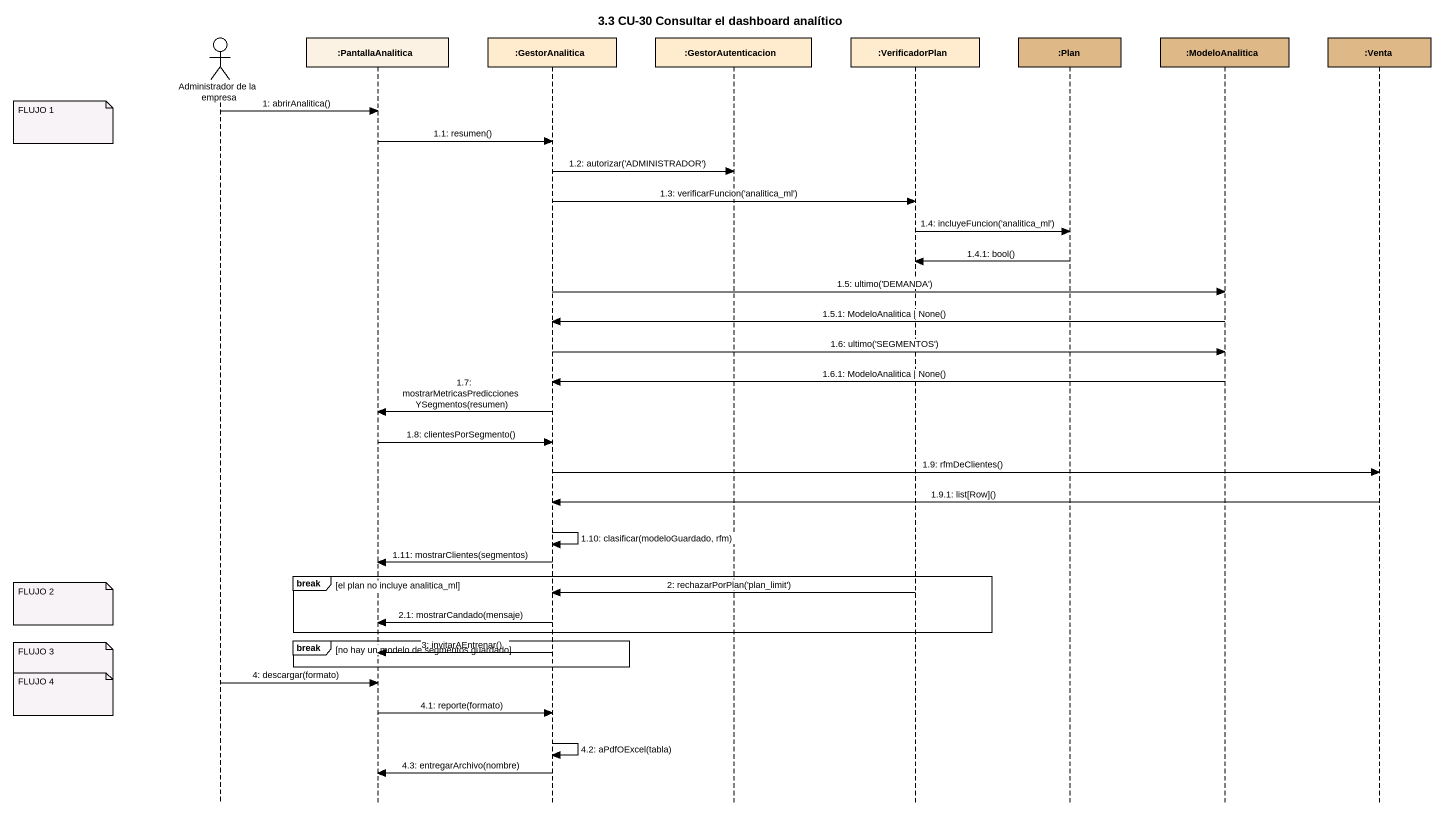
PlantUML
@startuml
title 3.3 CU-30 Consultar el dashboard analítico
hide footbox
actor "Administrador de la empresa" as Administrador_de_la_empresa
participant ":PantallaAnalitica" as PantallaAnalitica
participant ":GestorAnalitica" as GestorAnalitica #FFEBCD
participant ":GestorAutenticacion" as GestorAutenticacion #FFEBCD
participant ":VerificadorPlan" as VerificadorPlan #FFEBCD
participant ":Plan" as Plan #DEB887
participant ":ModeloAnalitica" as ModeloAnalitica #DEB887
participant ":Venta" as Venta #DEB887

Administrador_de_la_empresa -> PantallaAnalitica : 1: abrirAnalitica()
note left of Administrador_de_la_empresa : FLUJO 1
PantallaAnalitica -> GestorAnalitica : 1.1: resumen()
GestorAnalitica -> GestorAutenticacion : 1.2: autorizar('ADMINISTRADOR')
GestorAnalitica -> VerificadorPlan : 1.3: verificarFuncion('analitica_ml')
VerificadorPlan -> Plan : 1.4: incluyeFuncion('analitica_ml')
Plan -> VerificadorPlan : 1.4.1: bool()
GestorAnalitica -> ModeloAnalitica : 1.5: ultimo('DEMANDA')
ModeloAnalitica -> GestorAnalitica : 1.5.1: ModeloAnalitica | None()
GestorAnalitica -> ModeloAnalitica : 1.6: ultimo('SEGMENTOS')
ModeloAnalitica -> GestorAnalitica : 1.6.1: ModeloAnalitica | None()
GestorAnalitica -> PantallaAnalitica : 1.7: mostrarMetricasPrediccionesYSegmentos(resumen)
PantallaAnalitica -> GestorAnalitica : 1.8: clientesPorSegmento()
GestorAnalitica -> Venta : 1.9: rfmDeClientes()
Venta -> GestorAnalitica : 1.9.1: list[Row]()
GestorAnalitica -> GestorAnalitica : 1.10: clasificar(modeloGuardado, rfm)
GestorAnalitica -> PantallaAnalitica : 1.11: mostrarClientes(segmentos)
break el plan no incluye analitica_ml
  VerificadorPlan -> GestorAnalitica : 2: rechazarPorPlan('plan_limit')
  note left of Administrador_de_la_empresa : FLUJO 2
  GestorAnalitica -> PantallaAnalitica : 2.1: mostrarCandado(mensaje)
end
break no hay un modelo de segmentos guardado
  GestorAnalitica -> PantallaAnalitica : 3: invitarAEntrenar()
  note left of Administrador_de_la_empresa : FLUJO 3
end
Administrador_de_la_empresa -> PantallaAnalitica : 4: descargar(formato)
note left of Administrador_de_la_empresa : FLUJO 4
PantallaAnalitica -> GestorAnalitica : 4.1: reporte(formato)
GestorAnalitica -> GestorAnalitica : 4.2: aPdfOExcel(tabla)
GestorAnalitica -> PantallaAnalitica : 4.3: entregarArchivo(nombre)
@enduml
